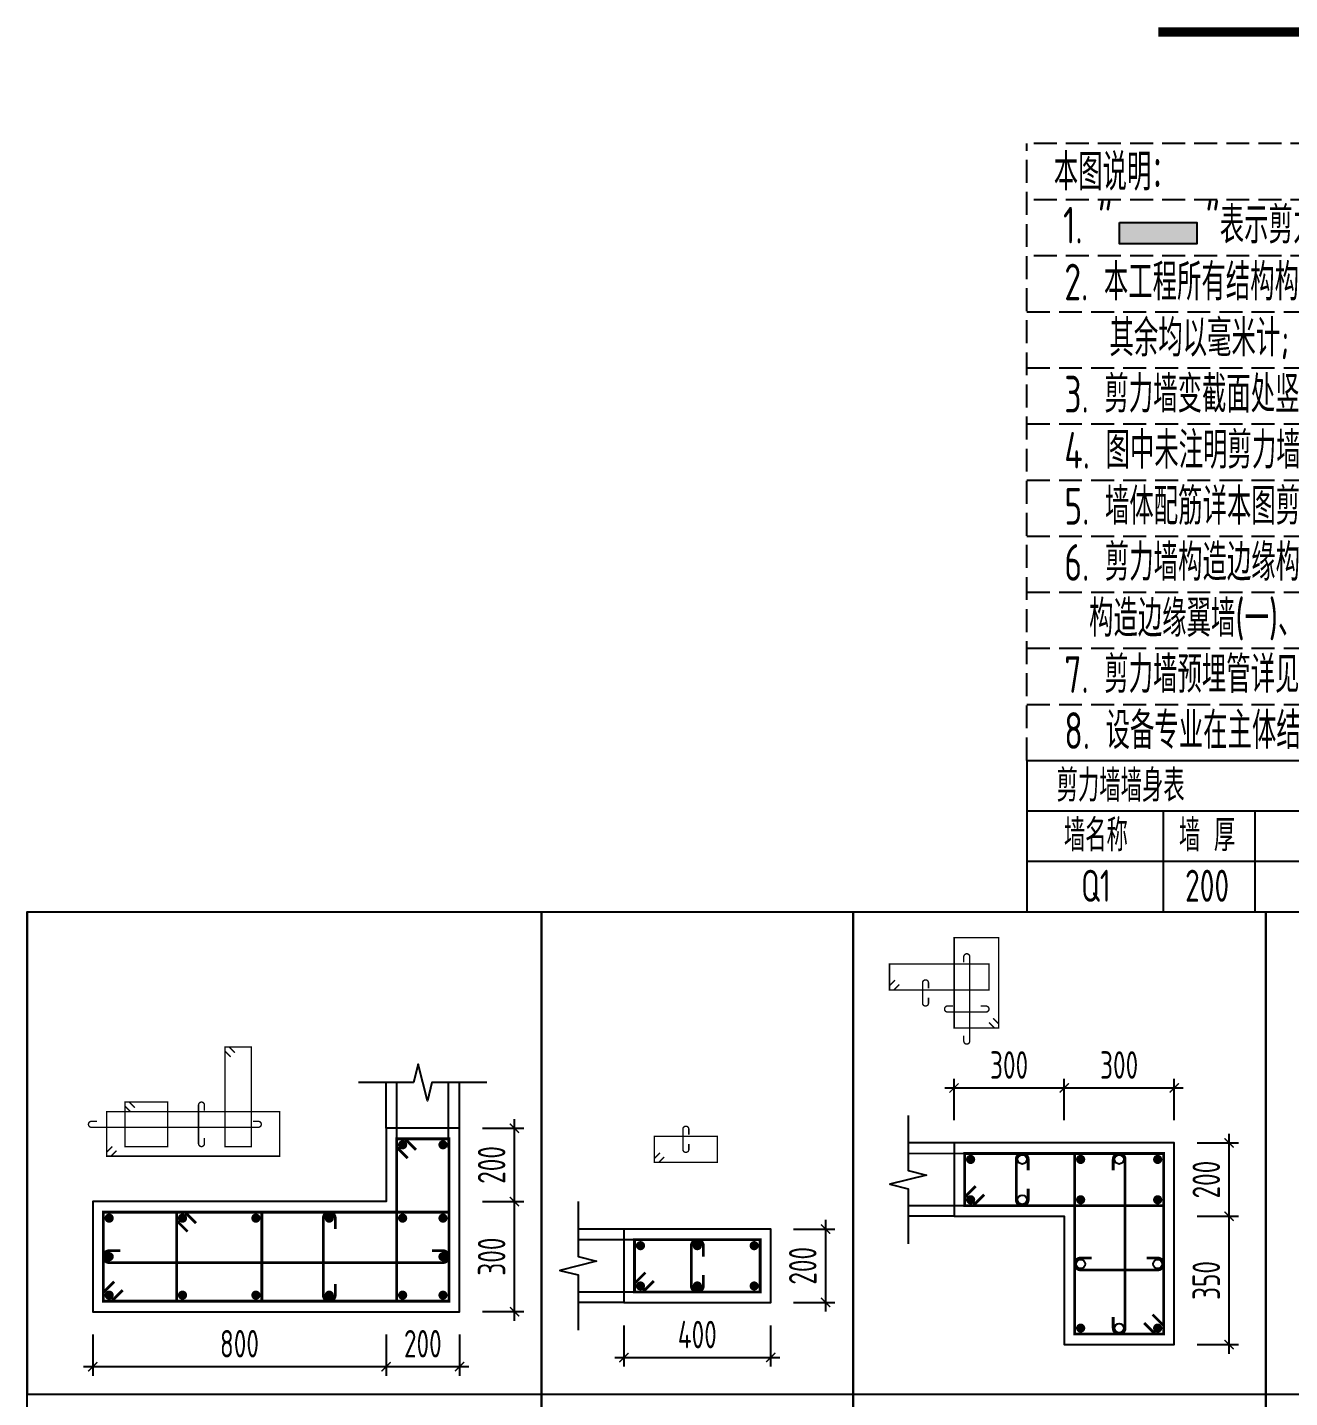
# Model space of a CAD drawing. Extents: x -1307975 to -76406, y -96289 to 379359.
# Drawn here: x -964760 to -950996, y 332185 to 347129 of the extents above; entities that cross this region are included whole.
import ezdxf
from ezdxf.enums import TextEntityAlignment as Align

# ---------------------------------------------------------------- set-up
doc = ezdxf.new("R2010")
doc.units = 0
doc.header["$LTSCALE"] = 1000
doc.linetypes.add('DASH', pattern=[0.35, 0.25, -0.1])
doc.layers.get('0').update_dxf_attribs({"linetype": 'CONTINUOUS'})
doc.layers.get('DEFPOINTS').update_dxf_attribs({"linetype": 'CONTINUOUS'})
for name, color, linetype in [('COLU_DE_DIM', 3, 'CONTINUOUS'), ('COLU_DE_TH', 7, 'CONTINUOUS'), ('HATCH', 8, 'CONTINUOUS'), ('LINK', 6, 'CONTINUOUS'), ('LINK-INDEX', 6, 'CONTINUOUS'), ('PUB_TEXT', 2, 'CONTINUOUS'), ('REIN', 6, 'CONTINUOUS'), ('S-文字', 7, 'CONTINUOUS'), ('S-表格线', 54, 'CONTINUOUS'), ('TAB', 7, 'CONTINUOUS'), ('THIN', 7, 'CONTINUOUS')]:
    doc.layers.add(name, color=color, linetype=linetype)
doc.styles.add('TSSD_DIMENSION', font='Tssdeng.shx', dxfattribs={"width": 0.7, "bigfont": 'tssdchn.shx'})
doc.styles.add('TSSD_REIN', font='tssdeng.shx', dxfattribs={"width": 0.7, "height": 300, "bigfont": 'tssdchn.shx'})
doc.dimstyles.new('TSSD_25_100', dxfattribs={"dimtxt": 300, "dimasz": 100, "dimexe": 100, "dimexo": 250, "dimgap": 100, "dimtad": 1, "dimdec": 0, "dimlfac": 0.25, "dimzin": 0, "dimdsep": 46, "dimtxsty": 'TSSD_DIMENSION', "dimblk": 'ARCHTICK', "dimcen": 0, "dimdle": 100, "dimclrt": 7, "dimadec": 0, "dimazin": 0, "dimtfac": 1, "dimtdec": 0, "dimtix": 1, "dimtmove": 2, "dimatfit": 3, "dimldrblk": 'ARCHTICK', "dimfxl": 1, "dimtolj": 1, "dimtzin": 0, "dimarcsym": 0})

# ---------------------------------------------------------------- blocks, each defined once
blk = doc.blocks.new('_ArchTick')
at = {"color": 0, "linetype": 'ByBlock', "const_width": 0.15}
blk.add_lwpolyline([(-0.5, -0.5), (0.5, 0.5)], dxfattribs=at)
blk = doc.blocks.new('*D24')
at = {"layer": 'COLU_DE_DIM', "color": 0, "lineweight": -2, "transparency": 16777216}
for p, q in [((-958255, 332972), (-958255, 332522)), ((-956655, 332972), (-956655, 332522)), ((-958355, 332622), (-956555, 332622))]:
    blk.add_line(p, q, dxfattribs=at)
at = {"layer": 'DEFPOINTS', "color": 0, "transparency": 16777216}
for p in [(-958255, 333222), (-956655, 333222), (-956655, 332622)]:
    blk.add_point(p, dxfattribs=at)
at = {"layer": 'COLU_DE_DIM', "color": 0, "lineweight": -2, "transparency": 16777216, "xscale": 100, "yscale": 100, "zscale": 100, "rotation": 180}
blk.add_blockref('_ArchTick', (-958255, 332622), dxfattribs=at)
at = {"layer": 'COLU_DE_DIM', "color": 0, "lineweight": -2, "transparency": 16777216, "xscale": 100, "yscale": 100, "zscale": 100}
blk.add_blockref('_ArchTick', (-956655, 332622), dxfattribs=at)
at = {"layer": 'COLU_DE_DIM', "color": 7, "transparency": 16777216, "insert": (-957455, 332872), "char_height": 300, "attachment_point": 5, "style": 'TSSD_DIMENSION'}
blk.add_mtext('\\A1;400', dxfattribs=at)
blk = doc.blocks.new('*D25')
at = {"layer": 'COLU_DE_DIM', "color": 0, "lineweight": -2, "transparency": 16777216}
for p, q in [((-956405, 334022), (-955955, 334022)), ((-956055, 333122), (-956055, 334122)), ((-956405, 333222), (-955955, 333222))]:
    blk.add_line(p, q, dxfattribs=at)
at = {"layer": 'DEFPOINTS', "color": 0, "transparency": 16777216}
for p in [(-956655, 334022), (-956055, 334022), (-956655, 333222)]:
    blk.add_point(p, dxfattribs=at)
at = {"layer": 'COLU_DE_DIM', "color": 0, "lineweight": -2, "transparency": 16777216, "xscale": 100, "yscale": 100, "zscale": 100}
for p, rotation in [((-956055, 334022), 90), ((-956055, 333222), 270)]:
    blk.add_blockref('_ArchTick', p, dxfattribs=dict(at, rotation=rotation))
at = {"layer": 'COLU_DE_DIM', "color": 7, "transparency": 16777216, "insert": (-956305, 333622), "char_height": 300, "attachment_point": 5, "rotation": 90, "style": 'TSSD_DIMENSION'}
blk.add_mtext('\\A1;200', dxfattribs=at)
blk = doc.blocks.new('*D34')
at = {"layer": 'COLU_DE_DIM', "color": 0, "lineweight": -2, "transparency": 16777216}
for p, q in [((-954655, 335212), (-954655, 335662)), ((-953455, 335212), (-953455, 335662)), ((-954755, 335562), (-953355, 335562))]:
    blk.add_line(p, q, dxfattribs=at)
at = {"layer": 'DEFPOINTS', "color": 0, "transparency": 16777216}
for p in [(-953455, 335562), (-954655, 334962), (-953455, 334962)]:
    blk.add_point(p, dxfattribs=at)
at = {"layer": 'COLU_DE_DIM', "color": 0, "lineweight": -2, "transparency": 16777216, "xscale": 100, "yscale": 100, "zscale": 100, "rotation": 180}
blk.add_blockref('_ArchTick', (-954655, 335562), dxfattribs=at)
at = {"layer": 'COLU_DE_DIM', "color": 0, "lineweight": -2, "transparency": 16777216, "xscale": 100, "yscale": 100, "zscale": 100}
blk.add_blockref('_ArchTick', (-953455, 335562), dxfattribs=at)
at = {"layer": 'COLU_DE_DIM', "color": 7, "transparency": 16777216, "insert": (-954055, 335812), "char_height": 300, "attachment_point": 5, "style": 'TSSD_DIMENSION'}
blk.add_mtext('\\A1;300', dxfattribs=at)
blk = doc.blocks.new('*D35')
at = {"layer": 'COLU_DE_DIM', "color": 0, "lineweight": -2, "transparency": 16777216}
for p, q in [((-953455, 335212), (-953455, 335662)), ((-952255, 335212), (-952255, 335662)), ((-953555, 335562), (-952155, 335562))]:
    blk.add_line(p, q, dxfattribs=at)
at = {"layer": 'DEFPOINTS', "color": 0, "transparency": 16777216}
for p in [(-952255, 335562), (-953455, 334962), (-952255, 334962)]:
    blk.add_point(p, dxfattribs=at)
at = {"layer": 'COLU_DE_DIM', "color": 0, "lineweight": -2, "transparency": 16777216, "xscale": 100, "yscale": 100, "zscale": 100, "rotation": 180}
blk.add_blockref('_ArchTick', (-953455, 335562), dxfattribs=at)
at = {"layer": 'COLU_DE_DIM', "color": 0, "lineweight": -2, "transparency": 16777216, "xscale": 100, "yscale": 100, "zscale": 100}
blk.add_blockref('_ArchTick', (-952255, 335562), dxfattribs=at)
at = {"layer": 'COLU_DE_DIM', "color": 7, "transparency": 16777216, "insert": (-952855, 335812), "char_height": 300, "attachment_point": 5, "style": 'TSSD_DIMENSION'}
blk.add_mtext('\\A1;300', dxfattribs=at)
blk = doc.blocks.new('*D36')
at = {"layer": 'COLU_DE_DIM', "color": 0, "lineweight": -2, "transparency": 16777216}
for p, q in [((-952005, 334162), (-951555, 334162)), ((-951655, 332662), (-951655, 334262)), ((-952005, 332762), (-951555, 332762))]:
    blk.add_line(p, q, dxfattribs=at)
at = {"layer": 'DEFPOINTS', "color": 0, "transparency": 16777216}
for p in [(-952255, 334162), (-951655, 334162), (-952255, 332762)]:
    blk.add_point(p, dxfattribs=at)
at = {"layer": 'COLU_DE_DIM', "color": 0, "lineweight": -2, "transparency": 16777216, "xscale": 100, "yscale": 100, "zscale": 100}
for p, rotation in [((-951655, 334162), 90), ((-951655, 332762), 270)]:
    blk.add_blockref('_ArchTick', p, dxfattribs=dict(at, rotation=rotation))
at = {"layer": 'COLU_DE_DIM', "color": 7, "transparency": 16777216, "insert": (-951905, 333462), "char_height": 300, "attachment_point": 5, "rotation": 90, "style": 'TSSD_DIMENSION'}
blk.add_mtext('\\A1;350', dxfattribs=at)
blk = doc.blocks.new('*D37')
at = {"layer": 'COLU_DE_DIM', "color": 0, "lineweight": -2, "transparency": 16777216}
for p, q in [((-951655, 334062), (-951655, 335062)), ((-952005, 334962), (-951555, 334962)), ((-952005, 334162), (-951555, 334162))]:
    blk.add_line(p, q, dxfattribs=at)
at = {"layer": 'DEFPOINTS', "color": 0, "transparency": 16777216}
for p in [(-952255, 334962), (-951655, 334962), (-952255, 334162)]:
    blk.add_point(p, dxfattribs=at)
at = {"layer": 'COLU_DE_DIM', "color": 0, "lineweight": -2, "transparency": 16777216, "xscale": 100, "yscale": 100, "zscale": 100}
for p, rotation in [((-951655, 334962), 90), ((-951655, 334162), 270)]:
    blk.add_blockref('_ArchTick', p, dxfattribs=dict(at, rotation=rotation))
at = {"layer": 'COLU_DE_DIM', "color": 7, "transparency": 16777216, "insert": (-951905, 334562), "char_height": 300, "attachment_point": 5, "rotation": 90, "style": 'TSSD_DIMENSION'}
blk.add_mtext('\\A1;200', dxfattribs=at)
blk = doc.blocks.new('*D64')
at = {"layer": 'COLU_DE_DIM', "color": 0, "lineweight": -2, "transparency": 16777216}
for p, q in [((-964048, 332872), (-964048, 332422)), ((-960848, 332872), (-960848, 332422)), ((-964148, 332522), (-960748, 332522))]:
    blk.add_line(p, q, dxfattribs=at)
at = {"layer": 'DEFPOINTS', "color": 0, "transparency": 16777216}
for p in [(-964048, 333122), (-960848, 333122), (-960848, 332522)]:
    blk.add_point(p, dxfattribs=at)
at = {"layer": 'COLU_DE_DIM', "color": 0, "lineweight": -2, "transparency": 16777216, "xscale": 100, "yscale": 100, "zscale": 100, "rotation": 180}
blk.add_blockref('_ArchTick', (-964048, 332522), dxfattribs=at)
at = {"layer": 'COLU_DE_DIM', "color": 0, "lineweight": -2, "transparency": 16777216, "xscale": 100, "yscale": 100, "zscale": 100}
blk.add_blockref('_ArchTick', (-960848, 332522), dxfattribs=at)
at = {"layer": 'COLU_DE_DIM', "color": 7, "transparency": 16777216, "insert": (-962448, 332772), "char_height": 300, "attachment_point": 5, "style": 'TSSD_DIMENSION'}
blk.add_mtext('\\A1;800', dxfattribs=at)
blk = doc.blocks.new('*D65')
at = {"layer": 'COLU_DE_DIM', "color": 0, "lineweight": -2, "transparency": 16777216}
for p, q in [((-960848, 332872), (-960848, 332422)), ((-960048, 332872), (-960048, 332422)), ((-960948, 332522), (-959948, 332522))]:
    blk.add_line(p, q, dxfattribs=at)
at = {"layer": 'DEFPOINTS', "color": 0, "transparency": 16777216}
for p in [(-960848, 333122), (-960048, 333122), (-960048, 332522)]:
    blk.add_point(p, dxfattribs=at)
at = {"layer": 'COLU_DE_DIM', "color": 0, "lineweight": -2, "transparency": 16777216, "xscale": 100, "yscale": 100, "zscale": 100, "rotation": 180}
blk.add_blockref('_ArchTick', (-960848, 332522), dxfattribs=at)
at = {"layer": 'COLU_DE_DIM', "color": 0, "lineweight": -2, "transparency": 16777216, "xscale": 100, "yscale": 100, "zscale": 100}
blk.add_blockref('_ArchTick', (-960048, 332522), dxfattribs=at)
at = {"layer": 'COLU_DE_DIM', "color": 7, "transparency": 16777216, "insert": (-960448, 332772), "char_height": 300, "attachment_point": 5, "style": 'TSSD_DIMENSION'}
blk.add_mtext('\\A1;200', dxfattribs=at)
blk = doc.blocks.new('*D66')
at = {"layer": 'COLU_DE_DIM', "color": 0, "lineweight": -2, "transparency": 16777216}
for p, q in [((-959798, 334322), (-959348, 334322)), ((-959448, 333022), (-959448, 334422)), ((-959798, 333122), (-959348, 333122))]:
    blk.add_line(p, q, dxfattribs=at)
at = {"layer": 'DEFPOINTS', "color": 0, "transparency": 16777216}
for p in [(-960048, 334322), (-959448, 334322), (-960048, 333122)]:
    blk.add_point(p, dxfattribs=at)
at = {"layer": 'COLU_DE_DIM', "color": 0, "lineweight": -2, "transparency": 16777216, "xscale": 100, "yscale": 100, "zscale": 100}
for p, rotation in [((-959448, 334322), 90), ((-959448, 333122), 270)]:
    blk.add_blockref('_ArchTick', p, dxfattribs=dict(at, rotation=rotation))
at = {"layer": 'COLU_DE_DIM', "color": 7, "transparency": 16777216, "insert": (-959698, 333722), "char_height": 300, "attachment_point": 5, "rotation": 90, "style": 'TSSD_DIMENSION'}
blk.add_mtext('\\A1;300', dxfattribs=at)
blk = doc.blocks.new('*D67')
at = {"layer": 'COLU_DE_DIM', "color": 0, "lineweight": -2, "transparency": 16777216}
for p, q in [((-959448, 334222), (-959448, 335222)), ((-959798, 335122), (-959348, 335122)), ((-959798, 334322), (-959348, 334322))]:
    blk.add_line(p, q, dxfattribs=at)
at = {"layer": 'DEFPOINTS', "color": 0, "transparency": 16777216}
for p in [(-960048, 335122), (-959448, 335122), (-960048, 334322)]:
    blk.add_point(p, dxfattribs=at)
at = {"layer": 'COLU_DE_DIM', "color": 0, "lineweight": -2, "transparency": 16777216, "xscale": 100, "yscale": 100, "zscale": 100}
for p, rotation in [((-959448, 335122), 90), ((-959448, 334322), 270)]:
    blk.add_blockref('_ArchTick', p, dxfattribs=dict(at, rotation=rotation))
at = {"layer": 'COLU_DE_DIM', "color": 7, "transparency": 16777216, "insert": (-959698, 334722), "char_height": 300, "attachment_point": 5, "rotation": 90, "style": 'TSSD_DIMENSION'}
blk.add_mtext('\\A1;200', dxfattribs=at)
blk = doc.blocks.new('*U95')
at = {"layer": 'HATCH'}
for points in [[(5140097, 756132), (5140097, 756363), (5140942, 756132)], [(5140097, 756363), (5140942, 756132), (5140942, 756363)]]:
    blk.add_solid(points, dxfattribs=at)

msp = doc.modelspace()

# ---------------------------------------------------------------- linework, layer by layer
at = {"layer": 'COLU_DE_TH'}
for points in [[(-960048.35, 335121.71), (-960848.35, 335121.71), (-960848.35, 334321.71), (-964048.4, 334321.71), (-964048.4, 333121.7), (-960048.35, 333121.7), (-960048.35, 335121.71)], [(-954654.69, 334962.17), (-954654.69, 334162.17), (-953454.69, 334162.17), (-953454.69, 332762.17), (-952254.7, 332762.17), (-952254.7, 334962.17), (-954654.69, 334962.17)], [(-958254.69, 334021.7), (-958254.69, 333221.7), (-956654.69, 333221.7), (-956654.69, 334021.7), (-958254.69, 334021.7)]]:
    msp.add_lwpolyline(points, close=True, dxfattribs=at)
at = {"layer": 'LINK', "const_width": 30}
for points in [[(-960613.35, 334794.79), (-960733.35, 334914.79), (-960733.35, 335006.71), (-960163.35, 335006.71), (-960163.35, 333236.7), (-960733.35, 333236.7), (-960733.35, 335006.71), (-960641.42, 335006.71), (-960521.42, 334886.71)], [(-954327.77, 334397.17), (-954447.77, 334277.17), (-954539.69, 334277.17), (-954539.69, 334847.17), (-952369.7, 334847.17), (-952369.7, 334277.17), (-954539.69, 334277.17), (-954539.69, 334369.09), (-954419.69, 334489.09)], [(-952489.7, 333089.09), (-952369.7, 332969.09), (-952369.7, 332877.17), (-953339.69, 332877.17), (-953339.69, 334847.17), (-952369.7, 334847.17), (-952369.7, 332877.17), (-952461.63, 332877.17), (-952581.63, 332997.17)], [(-963721.47, 333356.7), (-963841.47, 333236.7), (-963933.4, 333236.7), (-963933.4, 334206.71), (-960163.35, 334206.71), (-960163.35, 333236.7), (-963933.4, 333236.7), (-963933.4, 333328.63), (-963813.4, 333448.63)], [(-963013.38, 333994.79), (-963133.38, 334114.79), (-963133.38, 334206.71), (-962203.37, 334206.71), (-962203.37, 333236.7), (-963133.38, 333236.7), (-963133.38, 334206.71), (-963041.46, 334206.71), (-962921.46, 334086.71)], [(-957927.77, 333456.7), (-958047.77, 333336.7), (-958139.69, 333336.7), (-958139.69, 333906.7), (-956769.69, 333906.7), (-956769.69, 333336.7), (-958139.69, 333336.7), (-958139.69, 333428.63), (-958019.69, 333548.63)]]:
    msp.add_lwpolyline(points, dxfattribs=at)
for points in [[(-953846.82, 334662.17), (-953846.82, 334782.17, 1), (-953976.82, 334782.17), (-953976.82, 334342.17, 1), (-953846.82, 334342.17), (-953846.82, 334462.17)], [(-952919.7, 333062.17), (-952919.7, 332942.17, 1), (-952789.7, 332942.17), (-952789.7, 334782.17, 1), (-952919.7, 334782.17), (-952919.7, 334662.17)], [(-961403.36, 334021.71), (-961403.36, 334141.71, 1), (-961533.36, 334141.71), (-961533.36, 333301.7, 1), (-961403.36, 333301.7), (-961403.36, 333421.7)], [(-957389.69, 333721.7), (-957389.69, 333841.7, 1), (-957519.69, 333841.7), (-957519.69, 333401.7, 1), (-957389.69, 333401.7), (-957389.69, 333521.7)], [(-963748.4, 333786.71), (-963868.4, 333786.71, 1), (-963868.4, 333656.71), (-960228.35, 333656.71, 1), (-960228.35, 333786.71), (-960348.35, 333786.71)], [(-953154.69, 333707.17), (-953274.69, 333707.17, 1), (-953274.69, 333577.17), (-952434.7, 333577.17, 1), (-952434.7, 333707.17), (-952554.7, 333707.17)]]:
    msp.add_lwpolyline(points, format="xyb", dxfattribs=at)
at = {"layer": 'LINK-INDEX', "const_width": 15}
for points in [[(-954228.99, 336321.05), (-954168.99, 336261.05), (-954168.99, 336215.09), (-954653.98, 336215.09), (-954653.98, 337200.09), (-954168.99, 337200.09), (-954168.99, 336215.09), (-954214.95, 336215.09), (-954274.95, 336275.09)], [(-955253.02, 336690.09), (-955313.02, 336630.09), (-955358.98, 336630.09), (-955358.98, 336915.09), (-954273.99, 336915.09), (-954273.99, 336630.09), (-955358.98, 336630.09), (-955358.98, 336676.05), (-955298.98, 336736.05)], [(-962544.24, 335901.63), (-962604.24, 335961.63), (-962604.24, 336007.6), (-962319.24, 336007.6), (-962319.24, 334922.59), (-962604.24, 334922.59), (-962604.24, 336007.6), (-962558.28, 336007.6), (-962498.28, 335947.6)], [(-963634.26, 335301.63), (-963694.26, 335361.63), (-963694.26, 335407.6), (-963229.25, 335407.6), (-963229.25, 334922.59), (-963694.26, 334922.59), (-963694.26, 335407.6), (-963648.3, 335407.6), (-963588.3, 335347.6)], [(-963788.3, 334877.59), (-963848.3, 334817.59), (-963894.26, 334817.59), (-963894.26, 335302.59), (-962009.24, 335302.59), (-962009.24, 334817.59), (-963894.26, 334817.59), (-963894.26, 334863.55), (-963834.26, 334923.55)], [(-957816.23, 334809.11), (-957876.23, 334749.11), (-957922.19, 334749.11), (-957922.19, 335034.11), (-957237.19, 335034.11), (-957237.19, 334749.11), (-957922.19, 334749.11), (-957922.19, 334795.07), (-957862.19, 334855.07)]]:
    msp.add_lwpolyline(points, dxfattribs=at)
for points in [[(-954548.98, 336132.59), (-954548.98, 336072.59, 1), (-954483.98, 336072.59), (-954483.98, 336992.59, 1), (-954548.98, 336992.59), (-954548.98, 336932.59)], [(-954933.61, 336647.59), (-954933.61, 336707.59, 1), (-954998.61, 336707.59), (-954998.61, 336487.59, 1), (-954933.61, 336487.59), (-954933.61, 336547.59)], [(-954666.48, 336455.09), (-954726.48, 336455.09, 1), (-954726.48, 336390.09), (-954306.49, 336390.09, 1), (-954306.49, 336455.09), (-954366.49, 336455.09)], [(-962829.25, 335315.1), (-962829.25, 335375.1, 1), (-962894.25, 335375.1), (-962894.25, 334955.09, 1), (-962829.25, 334955.09), (-962829.25, 335015.09)], [(-964001.76, 335197.59), (-964061.76, 335197.59, 1), (-964061.76, 335132.59), (-962241.74, 335132.59, 1), (-962241.74, 335197.59), (-962301.74, 335197.59)], [(-957547.19, 335051.61), (-957547.19, 335111.61, 1), (-957612.19, 335111.61), (-957612.19, 334891.61, 1), (-957547.19, 334891.61), (-957547.19, 334951.61)]]:
    msp.add_lwpolyline(points, format="xyb", dxfattribs=at)
at = {"layer": 'LINK-INDEX', "color": 1, "const_width": 20}
for points in [[(-960733.35, 334906.71), (-960733.35, 335621.71)], [(-960170.48, 334906.71), (-960170.48, 335621.71)], [(-954439.69, 334847.17), (-955154.69, 334847.17)], [(-954439.69, 334277.17), (-955154.69, 334277.17)], [(-958039.69, 333906.7), (-958754.69, 333906.7)], [(-958039.69, 333336.7), (-958754.69, 333336.7)]]:
    msp.add_lwpolyline(points, dxfattribs=at)
at = {"layer": 'PUB_TEXT', "color": 7, "const_width": 100}
msp.add_lwpolyline([(-952428.94, 347078.63), (-942641.81, 347078.63)], dxfattribs=at)
at = {"layer": 'REIN', "const_width": 50}
for points in [[(-960693.35, 334941.71, 1), (-960643.35, 334941.71, 1), (-960693.35, 334941.71)], [(-960253.35, 334941.71, 1), (-960203.35, 334941.71, 1), (-960253.35, 334941.71)], [(-954499.69, 334782.17, 1), (-954449.69, 334782.17, 1), (-954499.69, 334782.17)], [(-953299.69, 334782.17, 1), (-953249.69, 334782.17, 1), (-953299.69, 334782.17)], [(-952459.7, 334782.17, 1), (-952409.7, 334782.17, 1), (-952459.7, 334782.17)], [(-954499.69, 334342.17, 1), (-954449.69, 334342.17, 1), (-954499.69, 334342.17)], [(-953299.69, 334342.17, 1), (-953249.69, 334342.17, 1), (-953299.69, 334342.17)], [(-952459.7, 334342.17, 1), (-952409.7, 334342.17, 1), (-952459.7, 334342.17)], [(-963893.4, 334141.71, 1), (-963843.4, 334141.71, 1), (-963893.4, 334141.71)], [(-963093.38, 334141.71, 1), (-963043.38, 334141.71, 1), (-963093.38, 334141.71)], [(-962293.37, 334141.71, 1), (-962243.37, 334141.71, 1), (-962293.37, 334141.71)], [(-961493.36, 334141.71, 1), (-961443.36, 334141.71, 1), (-961493.36, 334141.71)], [(-960693.35, 334141.71, 1), (-960643.35, 334141.71, 1), (-960693.35, 334141.71)], [(-960253.35, 334141.71, 1), (-960203.35, 334141.71, 1), (-960253.35, 334141.71)], [(-958099.69, 333841.7, 1), (-958049.69, 333841.7, 1), (-958099.69, 333841.7)], [(-957479.69, 333841.7, 1), (-957429.69, 333841.7, 1), (-957479.69, 333841.7)], [(-956859.69, 333841.7, 1), (-956809.69, 333841.7, 1), (-956859.69, 333841.7)], [(-963893.4, 333721.71, 1), (-963843.4, 333721.71, 1), (-963893.4, 333721.71)], [(-960253.35, 333721.71, 1), (-960203.35, 333721.71, 1), (-960253.35, 333721.71)], [(-958099.69, 333401.7, 1), (-958049.69, 333401.7, 1), (-958099.69, 333401.7)], [(-957479.69, 333401.7, 1), (-957429.69, 333401.7, 1), (-957479.69, 333401.7)], [(-956859.69, 333401.7, 1), (-956809.69, 333401.7, 1), (-956859.69, 333401.7)], [(-963893.4, 333301.7, 1), (-963843.4, 333301.7, 1), (-963893.4, 333301.7)], [(-963093.38, 333301.7, 1), (-963043.38, 333301.7, 1), (-963093.38, 333301.7)], [(-962293.37, 333301.7, 1), (-962243.37, 333301.7, 1), (-962293.37, 333301.7)], [(-961493.36, 333301.7, 1), (-961443.36, 333301.7, 1), (-961493.36, 333301.7)], [(-960693.35, 333301.7, 1), (-960643.35, 333301.7, 1), (-960693.35, 333301.7)], [(-960253.35, 333301.7, 1), (-960203.35, 333301.7, 1), (-960253.35, 333301.7)], [(-953299.69, 332942.17, 1), (-953249.69, 332942.17, 1), (-953299.69, 332942.17)], [(-952459.7, 332942.17, 1), (-952409.7, 332942.17, 1), (-952459.7, 332942.17)]]:
    msp.add_lwpolyline(points, format="xyb", close=True, dxfattribs=at)
at = {"layer": 'REIN'}
for centre in [(-953911.82, 334782.17), (-952854.7, 334782.17), (-953911.82, 334342.17), (-953274.69, 333642.17), (-952434.7, 333642.17), (-952854.7, 332942.17)]:
    msp.add_circle(centre, 50, dxfattribs=at)
at = {"layer": 'S-文字'}
msp.add_lwpolyline([(-952851.21, 344999.9), (-952006.41, 344999.9), (-952006.41, 344769.17), (-952851.21, 344769.17)], close=True, dxfattribs=at)
at = {"layer": 'S-表格线', "linetype": 'DASH'}
for p, q in [((-953860.68, 339134.07), (-953860.68, 345860.83)), ((-939885.57, 345860.83), (-953860.68, 345860.83)), ((-939885.57, 345249.31), (-953860.68, 345249.31)), ((-939885.57, 344637.78), (-953860.68, 344637.78)), ((-953860.68, 344026.26), (-939885.57, 344026.26)), ((-953860.68, 343414.73), (-939885.57, 343414.73)), ((-953860.68, 342803.21), (-939885.57, 342803.21)), ((-953860.68, 342191.69), (-939885.57, 342191.69)), ((-953860.68, 341580.16), (-939885.57, 341580.16)), ((-953860.68, 340968.64), (-939885.57, 340968.64)), ((-953860.68, 340357.11), (-939885.57, 340357.11)), ((-953860.68, 339745.59), (-939885.57, 339745.59)), ((-953860.68, 339134.07), (-939885.57, 339134.07))]:
    msp.add_line(p, q, dxfattribs=at)
at = {"layer": 'S-表格线'}
for p, q in [((-953860.68, 339134.07), (-953860.68, 337484.07)), ((-953860.68, 339134.07), (-940874.93, 339134.07)), ((-953860.68, 338584.07), (-940874.93, 338584.07)), ((-952374.93, 338584.07), (-952374.93, 337484.07)), ((-951374.93, 338584.07), (-951374.93, 337484.07)), ((-953860.68, 338034.07), (-940874.93, 338034.07)), ((-953860.68, 337484.07), (-940874.93, 337484.07))]:
    msp.add_line(p, q, dxfattribs=at)
at = {"layer": 'TAB'}
for points in [[(-964761.82, 337484.07), (-959154.69, 337484.07), (-959154.69, 328221.7), (-964761.82, 328221.7), (-964761.82, 337484.07), (-964761.82, 332221.7), (-959154.69, 332221.7), (-959154.69, 331221.7), (-964761.82, 331221.7), (-964761.82, 330221.7), (-959154.69, 330221.7), (-959154.69, 329221.7), (-964761.82, 329221.7)], [(-959154.69, 337484.07), (-955754.69, 337484.07), (-955754.69, 328221.7), (-959154.69, 328221.7), (-959154.69, 337484.07), (-959154.69, 332221.7), (-955754.69, 332221.7), (-955754.69, 331221.7), (-959154.69, 331221.7), (-959154.69, 330221.7), (-955754.69, 330221.7), (-955754.69, 329221.7), (-959154.69, 329221.7)], [(-955754.69, 337484.07), (-951254.7, 337484.07), (-951254.7, 328221.7), (-955754.69, 328221.7), (-955754.69, 337484.07), (-955754.69, 332221.7), (-951254.7, 332221.7), (-951254.7, 331221.7), (-955754.69, 331221.7), (-955754.69, 330221.7), (-951254.7, 330221.7), (-951254.7, 329221.7), (-955754.69, 329221.7)], [(-951254.7, 337484.07), (-945354.71, 337484.07), (-945354.71, 328221.7), (-951254.7, 328221.7), (-951254.7, 337484.07), (-951254.7, 332221.7), (-945354.71, 332221.7), (-945354.71, 331221.7), (-951254.7, 331221.7), (-951254.7, 330221.7), (-945354.71, 330221.7), (-945354.71, 329221.7), (-951254.7, 329221.7)]]:
    msp.add_lwpolyline(points, dxfattribs=at)
at = {"layer": 'THIN'}
for p, q in [((-960848.35, 335121.71), (-960848.35, 335621.71)), ((-960048.35, 335121.71), (-960048.35, 335621.71)), ((-954654.69, 334962.17), (-955154.69, 334962.17)), ((-954654.69, 334162.17), (-955154.69, 334162.17)), ((-958254.69, 334021.7), (-958754.69, 334021.7)), ((-958254.69, 333221.7), (-958754.69, 333221.7))]:
    msp.add_line(p, q, dxfattribs=at)
for points in [[(-959748.35, 335621.71), (-960348.35, 335621.71), (-960398.35, 335421.71), (-960498.35, 335821.71), (-960548.35, 335621.71), (-961148.35, 335621.71)], [(-955154.69, 335262.17), (-955154.69, 334662.17), (-954954.69, 334612.17), (-955354.69, 334512.17), (-955154.69, 334462.17), (-955154.69, 333862.17)], [(-958754.69, 334321.7), (-958754.69, 333721.7), (-958554.69, 333671.7), (-958954.69, 333571.7), (-958754.69, 333521.7), (-958754.69, 332921.7)]]:
    msp.add_lwpolyline(points, dxfattribs=at)

# ---------------------------------------------------------------- block references
at = {"layer": 'HATCH'}
msp.add_blockref('*U95', (-6092948.02, -411362.88), dxfattribs=at)

# ---------------------------------------------------------------- texts
at = {"layer": 'S-文字', "style": 'TSSD_REIN', "width": 0.7}
for s, height, p in [('本图说明：', 400, (-953567.79, 345350.66)), ('1. "      "表示剪力墙边缘构件,"      "表示钢筋砼墙体,"      "表示边缘构件非阴影区。', 400, (-953466.06, 344771.7)), ('2. 本工程所有结构构件的具体构造措施,除特别说明外,均详见图集16G101-1,本图尺寸除标高以米计外,', 400, (-953452.54, 344151.4)), ('其余均以毫米计;', 400, (-952959.94, 343539.88)), ('3. 剪力墙变截面处竖向钢筋构造见16G101-1第74页;', 400, (-953452.54, 342928.35)), ('4. 图中未注明剪力墙墙身偏轴者，均为居轴线中。', 400, (-953452.54, 342316.83)), ('6. 剪力墙构造边缘构件做法详见图集16G101-1中77页 构造边缘暗柱(一)、', 400, (-953452.54, 341093.78)), ('构造边缘翼墙(一)、构造边缘转角墙（一）要求施工。', 400, (-953183.3, 340482.25)), ('7. 剪力墙预埋管详见建施及各设备专业图纸,预埋管加强筋做法详见图集16G101-1中83页要求。', 400, (-953452.54, 339870.73)), ('8. 设备专业在主体结构上开洞见相关专业图纸，不得在剪力墙暗柱范围内开设洞口。', 400, (-953452.54, 339259.21)), ('剪力墙墙身表', 350, (-953536.92, 338684.07))]:
    msp.add_text(s, height=height, dxfattribs=at).set_placement(p)
at = {"layer": 'S-文字', "color": 3, "style": 'TSSD_REIN', "width": 0.7}
msp.add_text('5. 墙体配筋详本图剪力墙墙身表,未标明的剪力墙为Q1。', height=400, dxfattribs=at).set_placement((-953452.54, 341705.3))
at = {"layer": 'S-文字', "style": 'TSSD_REIN', "width": 0.7}
for s, p in [('墙名称', (-953108.36, 338141.93)), ('墙 厚', (-951895.67, 338141.93)), ('Q1', (-953108.36, 337591.93)), ('200', (-951895.67, 337591.93))]:
    msp.add_text(s, height=350, dxfattribs=at).set_placement(p, align=Align.CENTER)

# ---------------------------------------------------------------- dimensions: what is measured, and where the dimension line sits
at = {"layer": 'COLU_DE_DIM'}
for base, p1, p2, picture, middle in [((-953454.69, 335562.17), (-954654.69, 334962.17), (-953454.69, 334962.17), '*D34', (-954054.69, 335812.17)), ((-952254.7, 335562.17), (-953454.69, 334962.17), (-952254.7, 334962.17), '*D35', (-952854.7, 335812.17)), ((-960848.35, 332521.7), (-964048.4, 333121.7), (-960848.35, 333121.7), '*D64', (-962448.37, 332771.7)), ((-960048.35, 332521.7), (-960848.35, 333121.7), (-960048.35, 333121.7), '*D65', (-960448.35, 332771.7)), ((-956654.69, 332621.7), (-958254.69, 333221.7), (-956654.69, 333221.7), '*D24', (-957454.69, 332871.7))]:
    dim = msp.add_linear_dim(base=base, p1=p1, p2=p2, dimstyle='TSSD_25_100', dxfattribs=at)
    dim.commit()
    dim.dimension.update_dxf_attribs({"geometry": picture, "text_midpoint": middle})
for base, p1, p2, picture, middle in [((-959448.35, 335121.71), (-960048.35, 334321.71), (-960048.35, 335121.71), '*D67', (-959698.35, 334721.71)), ((-951654.7, 334962.17), (-952254.7, 334162.17), (-952254.7, 334962.17), '*D37', (-951904.7, 334562.17)), ((-959448.35, 334321.71), (-960048.35, 333121.7), (-960048.35, 334321.71), '*D66', (-959698.35, 333721.71)), ((-951654.7, 334162.17), (-952254.7, 332762.17), (-952254.7, 334162.17), '*D36', (-951904.7, 333462.17)), ((-956054.69, 334021.7), (-956654.69, 333221.7), (-956654.69, 334021.7), '*D25', (-956304.69, 333621.7))]:
    dim = msp.add_linear_dim(base=base, p1=p1, p2=p2, angle=90, dimstyle='TSSD_25_100', dxfattribs=at)
    dim.commit()
    dim.dimension.update_dxf_attribs({"geometry": picture, "text_midpoint": middle})

doc.saveas('drawing.dxf')
